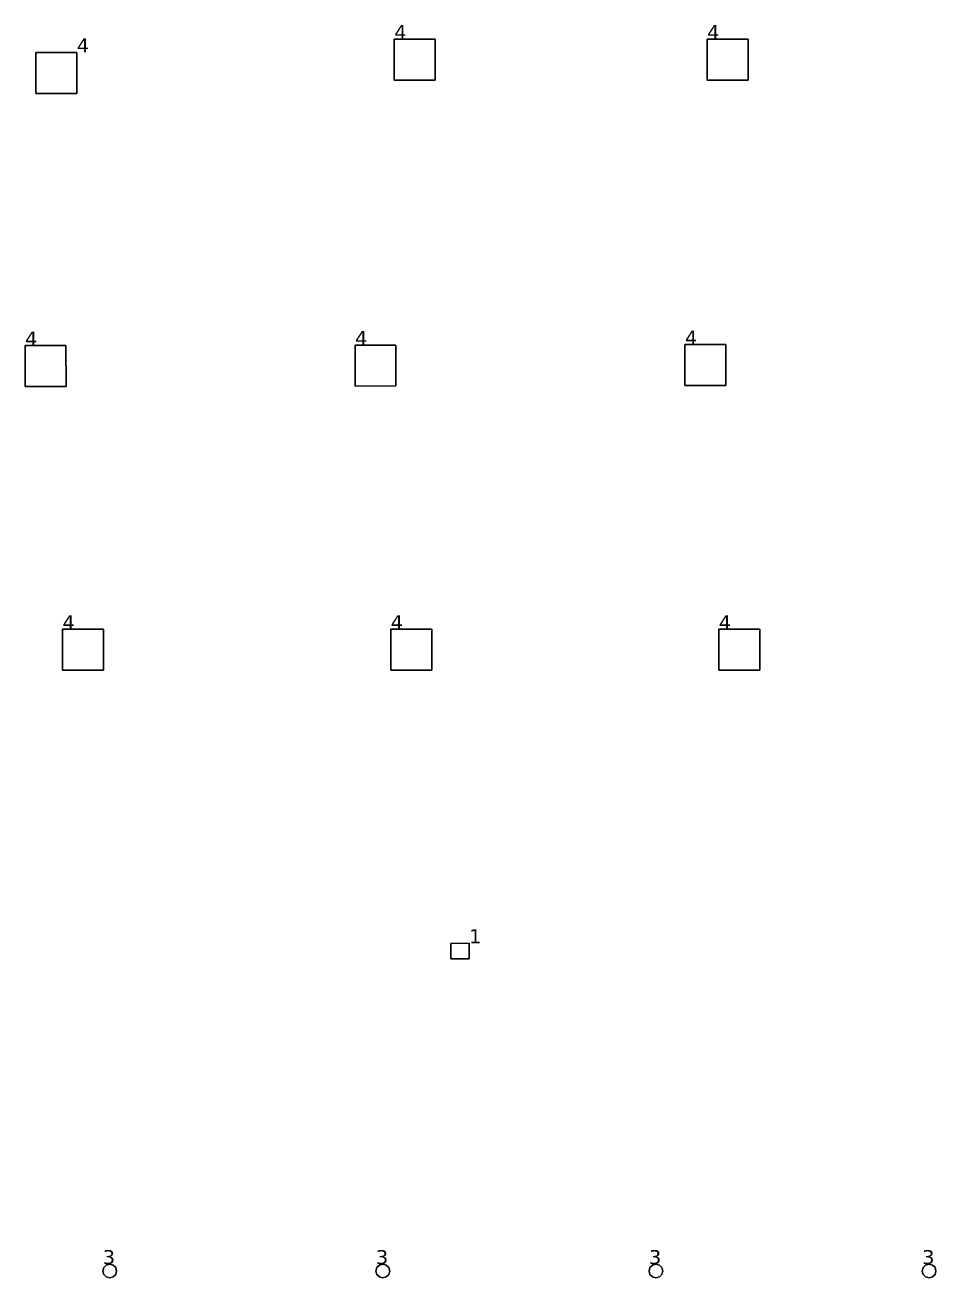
# Model space of a CAD drawing. Header units: inches. Extents: x -3 to 1235, y -1 to 963.
# Drawn here: x 11.88 to 23.56, y 127.37 to 143.43 of the extents above; entities that cross this region are included whole.
import ezdxf

# ---------------------------------------------------------------- set-up
doc = ezdxf.new("R2010")
doc.units = ezdxf.units.IN
doc.header["$MEASUREMENT"] = 0
doc.layers.add('DLX_TERR_LUM', color=7, linetype='Continuous', true_color=0x000000)
doc.layers.add('DLX_TERR_LUMKEY_IDX', color=7, linetype='Continuous', true_color=0x7f7f7f)
doc.styles.add('TableTextStyle', font='')
doc.styles.get('TableTextStyle').set_extended_font_data('VERDANA.TTF')

msp = doc.modelspace()

# ---------------------------------------------------------------- linework, layer by layer
at = {"layer": 'DLX_TERR_LUM'}
for points in [[(16.616, 142.729, 0), (16.616, 143.254, 0)], [(16.616, 143.254, 0), (16.616, 143.254, 0)], [(16.616, 143.254, 0), (16.616, 142.729, 0)], [(16.616, 143.254, 0), (17.141, 143.254, 0)], [(17.141, 143.254, 0), (16.616, 143.254, 0)], [(16.616, 143.254, 0), (16.616, 143.254, 0)], [(17.141, 143.254, 0), (16.616, 143.254, 0)], [(16.616, 143.254, 0), (16.616, 142.729, 0)], [(16.616, 142.729, 0), (16.616, 143.254, 0)], [(16.616, 143.254, 0), (17.141, 143.254, 0)], [(17.141, 143.254, 0), (17.141, 143.254, 0)], [(17.141, 143.254, 0), (17.141, 142.729, 0)], [(17.141, 142.729, 0), (17.141, 143.254, 0)], [(17.141, 143.254, 0), (17.141, 143.254, 0)], [(17.141, 142.729, 0), (17.141, 143.254, 0)], [(17.141, 143.254, 0), (17.141, 142.729, 0)], [(20.63, 142.729, 0), (20.63, 143.254, 0)], [(20.63, 143.254, 0), (20.63, 143.254, 0)], [(20.63, 143.254, 0), (20.63, 142.729, 0)], [(20.63, 143.254, 0), (21.155, 143.254, 0)], [(21.155, 143.254, 0), (20.63, 143.254, 0)], [(20.63, 143.254, 0), (20.63, 143.254, 0)], [(21.155, 143.254, 0), (20.63, 143.254, 0)], [(20.63, 143.254, 0), (20.63, 142.729, 0)], [(20.63, 142.729, 0), (20.63, 143.254, 0)], [(20.63, 143.254, 0), (21.155, 143.254, 0)], [(21.155, 143.254, 0), (21.155, 143.254, 0)], [(21.155, 143.254, 0), (21.155, 142.729, 0)], [(21.155, 142.729, 0), (21.155, 143.254, 0)], [(21.155, 143.254, 0), (21.155, 143.254, 0)], [(21.155, 142.729, 0), (21.155, 143.254, 0)], [(21.155, 143.254, 0), (21.155, 142.729, 0)], [(12.02, 142.558, 0), (12.02, 143.083, 0)], [(12.02, 143.083, 0), (12.02, 143.083, 0)], [(12.02, 143.083, 0), (12.02, 142.558, 0)], [(12.02, 143.083, 0), (12.545, 143.083, 0)], [(12.545, 143.083, 0), (12.02, 143.083, 0)], [(12.02, 143.083, 0), (12.02, 143.083, 0)], [(12.545, 143.083, 0), (12.02, 143.083, 0)], [(12.02, 143.083, 0), (12.02, 142.558, 0)], [(12.02, 142.558, 0), (12.02, 143.083, 0)], [(12.02, 143.083, 0), (12.545, 143.083, 0)], [(12.545, 143.083, 0), (12.545, 143.083, 0)], [(12.545, 143.083, 0), (12.545, 142.558, 0)], [(12.545, 142.558, 0), (12.545, 143.083, 0)], [(12.545, 143.083, 0), (12.545, 143.083, 0)], [(12.545, 142.558, 0), (12.545, 143.083, 0)], [(12.545, 143.083, 0), (12.545, 142.558, 0)], [(17.141, 142.729, 0), (16.616, 142.729, 0)], [(16.616, 142.729, 0), (16.616, 142.729, 0)], [(16.616, 142.729, 0), (17.141, 142.729, 0)], [(16.616, 142.729, 0), (16.616, 142.729, 0)], [(16.616, 142.729, 0), (17.141, 142.729, 0)], [(17.141, 142.729, 0), (16.616, 142.729, 0)], [(17.141, 142.729, 0), (17.141, 142.729, 0)], [(17.141, 142.729, 0), (17.141, 142.729, 0)], [(21.155, 142.729, 0), (20.63, 142.729, 0)], [(20.63, 142.729, 0), (20.63, 142.729, 0)], [(20.63, 142.729, 0), (21.155, 142.729, 0)], [(20.63, 142.729, 0), (20.63, 142.729, 0)], [(20.63, 142.729, 0), (21.155, 142.729, 0)], [(21.155, 142.729, 0), (20.63, 142.729, 0)], [(21.155, 142.729, 0), (21.155, 142.729, 0)], [(21.155, 142.729, 0), (21.155, 142.729, 0)], [(12.02, 142.558, 0), (12.02, 142.558, 0)], [(12.545, 142.558, 0), (12.02, 142.558, 0)], [(12.02, 142.558, 0), (12.02, 142.558, 0)], [(12.02, 142.558, 0), (12.545, 142.558, 0)], [(12.02, 142.558, 0), (12.545, 142.558, 0)], [(12.545, 142.558, 0), (12.02, 142.558, 0)], [(12.545, 142.558, 0), (12.545, 142.558, 0)], [(12.545, 142.558, 0), (12.545, 142.558, 0)], [(11.88, 139.324, 0), (12.405, 139.325, 0)], [(12.405, 139.325, 0), (11.88, 139.324, 0)], [(12.405, 139.325, 0), (11.88, 139.324, 0)], [(11.88, 139.324, 0), (12.405, 139.325, 0)], [(11.881, 138.799, 0), (11.88, 139.324, 0)], [(11.88, 139.324, 0), (11.88, 139.324, 0)], [(11.88, 139.324, 0), (11.881, 138.799, 0)], [(11.88, 139.324, 0), (11.88, 139.324, 0)], [(11.88, 139.324, 0), (11.881, 138.799, 0)], [(11.881, 138.799, 0), (11.88, 139.324, 0)], [(12.405, 139.325, 0), (12.405, 139.325, 0)], [(12.405, 139.325, 0), (12.406, 138.8, 0)], [(12.406, 138.8, 0), (12.405, 139.325, 0)], [(12.405, 139.325, 0), (12.405, 139.325, 0)], [(12.406, 138.8, 0), (12.405, 139.325, 0)], [(12.405, 139.325, 0), (12.406, 138.8, 0)], [(16.113, 139.33, 0), (16.638, 139.331, 0)], [(16.638, 139.331, 0), (16.113, 139.33, 0)], [(16.638, 139.331, 0), (16.113, 139.33, 0)], [(16.113, 139.33, 0), (16.638, 139.331, 0)], [(16.113, 138.805, 0), (16.113, 139.33, 0)], [(16.113, 139.33, 0), (16.113, 139.33, 0)], [(16.113, 139.33, 0), (16.113, 138.805, 0)], [(16.113, 139.33, 0), (16.113, 139.33, 0)], [(16.113, 139.33, 0), (16.113, 138.805, 0)], [(16.113, 138.805, 0), (16.113, 139.33, 0)], [(16.638, 139.331, 0), (16.638, 139.331, 0)], [(16.638, 139.331, 0), (16.638, 138.806, 0)], [(16.638, 138.806, 0), (16.638, 139.331, 0)], [(16.638, 139.331, 0), (16.638, 139.331, 0)], [(16.638, 138.806, 0), (16.638, 139.331, 0)], [(16.638, 139.331, 0), (16.638, 138.806, 0)], [(20.345, 138.811, 0), (20.345, 139.336, 0)], [(20.345, 139.336, 0), (20.345, 139.336, 0)], [(20.345, 139.336, 0), (20.345, 138.811, 0)], [(20.345, 139.336, 0), (20.87, 139.336, 0)], [(20.87, 139.336, 0), (20.345, 139.336, 0)], [(20.345, 139.336, 0), (20.345, 139.336, 0)], [(20.87, 139.336, 0), (20.345, 139.336, 0)], [(20.345, 139.336, 0), (20.345, 138.811, 0)], [(20.345, 138.811, 0), (20.345, 139.336, 0)], [(20.345, 139.336, 0), (20.87, 139.336, 0)], [(20.87, 139.336, 0), (20.87, 139.336, 0)], [(20.87, 139.336, 0), (20.87, 138.811, 0)], [(20.87, 138.811, 0), (20.87, 139.336, 0)], [(20.87, 139.336, 0), (20.87, 139.336, 0)], [(20.87, 138.811, 0), (20.87, 139.336, 0)], [(20.87, 139.336, 0), (20.87, 138.811, 0)], [(16.638, 138.806, 0), (16.113, 138.805, 0)], [(16.113, 138.805, 0), (16.638, 138.806, 0)], [(16.113, 138.805, 0), (16.638, 138.806, 0)], [(16.638, 138.806, 0), (16.113, 138.805, 0)], [(16.113, 138.805, 0), (16.113, 138.805, 0)], [(16.113, 138.805, 0), (16.113, 138.805, 0)], [(16.638, 138.806, 0), (16.638, 138.806, 0)], [(16.638, 138.806, 0), (16.638, 138.806, 0)], [(20.87, 138.811, 0), (20.345, 138.811, 0)], [(20.345, 138.811, 0), (20.345, 138.811, 0)], [(20.345, 138.811, 0), (20.87, 138.811, 0)], [(20.345, 138.811, 0), (20.345, 138.811, 0)], [(20.345, 138.811, 0), (20.87, 138.811, 0)], [(20.87, 138.811, 0), (20.345, 138.811, 0)], [(20.87, 138.811, 0), (20.87, 138.811, 0)], [(20.87, 138.811, 0), (20.87, 138.811, 0)], [(12.406, 138.8, 0), (11.881, 138.799, 0)], [(11.881, 138.799, 0), (12.406, 138.8, 0)], [(11.881, 138.799, 0), (12.406, 138.8, 0)], [(12.406, 138.8, 0), (11.881, 138.799, 0)], [(11.881, 138.799, 0), (11.881, 138.799, 0)], [(11.881, 138.799, 0), (11.881, 138.799, 0)], [(12.406, 138.8, 0), (12.406, 138.8, 0)], [(12.406, 138.8, 0), (12.406, 138.8, 0)], [(12.361, 135.162, 0), (12.361, 135.687, 0)], [(12.361, 135.687, 0), (12.361, 135.687, 0)], [(12.361, 135.687, 0), (12.361, 135.162, 0)], [(12.361, 135.687, 0), (12.886, 135.687, 0)], [(12.886, 135.687, 0), (12.361, 135.687, 0)], [(12.361, 135.687, 0), (12.361, 135.687, 0)], [(12.886, 135.687, 0), (12.361, 135.687, 0)], [(12.361, 135.687, 0), (12.361, 135.162, 0)], [(12.361, 135.162, 0), (12.361, 135.687, 0)], [(12.361, 135.687, 0), (12.886, 135.687, 0)], [(12.886, 135.687, 0), (12.886, 135.687, 0)], [(12.886, 135.687, 0), (12.886, 135.162, 0)], [(12.886, 135.162, 0), (12.886, 135.687, 0)], [(12.886, 135.687, 0), (12.886, 135.687, 0)], [(12.886, 135.162, 0), (12.886, 135.687, 0)], [(12.886, 135.687, 0), (12.886, 135.162, 0)], [(16.571, 135.162, 0), (16.571, 135.687, 0)], [(16.571, 135.687, 0), (16.571, 135.687, 0)], [(16.571, 135.687, 0), (16.571, 135.162, 0)], [(16.571, 135.687, 0), (17.096, 135.687, 0)], [(17.096, 135.687, 0), (16.571, 135.687, 0)], [(16.571, 135.687, 0), (16.571, 135.687, 0)], [(17.096, 135.687, 0), (16.571, 135.687, 0)], [(16.571, 135.687, 0), (16.571, 135.162, 0)], [(16.571, 135.162, 0), (16.571, 135.687, 0)], [(16.571, 135.687, 0), (17.096, 135.687, 0)], [(17.096, 135.687, 0), (17.096, 135.687, 0)], [(17.096, 135.687, 0), (17.096, 135.162, 0)], [(17.096, 135.162, 0), (17.096, 135.687, 0)], [(17.096, 135.687, 0), (17.096, 135.687, 0)], [(17.096, 135.162, 0), (17.096, 135.687, 0)], [(17.096, 135.687, 0), (17.096, 135.162, 0)], [(20.78, 135.162, 0), (20.78, 135.687, 0)], [(20.78, 135.687, 0), (20.78, 135.687, 0)], [(20.78, 135.687, 0), (20.78, 135.162, 0)], [(20.78, 135.687, 0), (21.305, 135.687, 0)], [(21.305, 135.687, 0), (20.78, 135.687, 0)], [(20.78, 135.687, 0), (20.78, 135.687, 0)], [(21.305, 135.687, 0), (20.78, 135.687, 0)], [(20.78, 135.687, 0), (20.78, 135.162, 0)], [(20.78, 135.162, 0), (20.78, 135.687, 0)], [(20.78, 135.687, 0), (21.305, 135.687, 0)], [(21.305, 135.687, 0), (21.305, 135.687, 0)], [(21.305, 135.687, 0), (21.305, 135.162, 0)], [(21.305, 135.162, 0), (21.305, 135.687, 0)], [(21.305, 135.687, 0), (21.305, 135.687, 0)], [(21.305, 135.162, 0), (21.305, 135.687, 0)], [(21.305, 135.687, 0), (21.305, 135.162, 0)], [(12.886, 135.162, 0), (12.361, 135.162, 0)], [(12.361, 135.162, 0), (12.361, 135.162, 0)], [(12.361, 135.162, 0), (12.886, 135.162, 0)], [(12.361, 135.162, 0), (12.361, 135.162, 0)], [(12.361, 135.162, 0), (12.886, 135.162, 0)], [(12.886, 135.162, 0), (12.361, 135.162, 0)], [(12.886, 135.162, 0), (12.886, 135.162, 0)], [(12.886, 135.162, 0), (12.886, 135.162, 0)], [(17.096, 135.162, 0), (16.571, 135.162, 0)], [(16.571, 135.162, 0), (16.571, 135.162, 0)], [(16.571, 135.162, 0), (17.096, 135.162, 0)], [(16.571, 135.162, 0), (16.571, 135.162, 0)], [(16.571, 135.162, 0), (17.096, 135.162, 0)], [(17.096, 135.162, 0), (16.571, 135.162, 0)], [(17.096, 135.162, 0), (17.096, 135.162, 0)], [(17.096, 135.162, 0), (17.096, 135.162, 0)], [(21.305, 135.162, 0), (20.78, 135.162, 0)], [(20.78, 135.162, 0), (20.78, 135.162, 0)], [(20.78, 135.162, 0), (21.305, 135.162, 0)], [(20.78, 135.162, 0), (20.78, 135.162, 0)], [(20.78, 135.162, 0), (21.305, 135.162, 0)], [(21.305, 135.162, 0), (20.78, 135.162, 0)], [(21.305, 135.162, 0), (21.305, 135.162, 0)], [(21.305, 135.162, 0), (21.305, 135.162, 0)], [(17.341, 131.659, 0), (17.576, 131.66, 0)], [(17.576, 131.66, 0), (17.341, 131.659, 0)], [(17.576, 131.66, 0), (17.341, 131.659, 0)], [(17.341, 131.659, 0), (17.576, 131.66, 0)], [(17.341, 131.459, 0), (17.341, 131.659, 0)], [(17.341, 131.659, 0), (17.341, 131.659, 0)], [(17.341, 131.659, 0), (17.341, 131.459, 0)], [(17.341, 131.659, 0), (17.341, 131.659, 0)], [(17.341, 131.659, 0), (17.341, 131.459, 0)], [(17.341, 131.459, 0), (17.341, 131.659, 0)], [(17.576, 131.66, 0), (17.576, 131.46, 0)], [(17.576, 131.46, 0), (17.576, 131.66, 0)], [(17.576, 131.66, 0), (17.576, 131.66, 0)], [(17.576, 131.66, 0), (17.576, 131.66, 0)], [(17.576, 131.46, 0), (17.576, 131.66, 0)], [(17.576, 131.66, 0), (17.576, 131.46, 0)], [(17.576, 131.46, 0), (17.341, 131.459, 0)], [(17.341, 131.459, 0), (17.576, 131.46, 0)], [(17.341, 131.459, 0), (17.576, 131.46, 0)], [(17.576, 131.46, 0), (17.341, 131.459, 0)], [(17.341, 131.459, 0), (17.341, 131.459, 0)], [(17.341, 131.459, 0), (17.341, 131.459, 0)], [(17.576, 131.46, 0), (17.576, 131.46, 0)], [(17.576, 131.46, 0), (17.576, 131.46, 0)], [(12.878, 127.457, 0), (12.89, 127.501, 0)], [(12.89, 127.501, 0), (12.878, 127.457, 0)], [(12.89, 127.501, 0), (12.878, 127.457, 0)], [(12.878, 127.457, 0), (12.89, 127.501, 0)], [(12.89, 127.413, 0), (12.878, 127.457, 0)], [(12.878, 127.457, 0), (12.878, 127.457, 0)], [(12.878, 127.457, 0), (12.89, 127.413, 0)], [(12.878, 127.457, 0), (12.878, 127.457, 0)], [(12.878, 127.457, 0), (12.89, 127.413, 0)], [(12.89, 127.413, 0), (12.878, 127.457, 0)], [(12.89, 127.501, 0), (12.922, 127.534, 0)], [(12.922, 127.534, 0), (12.89, 127.501, 0)], [(12.922, 127.534, 0), (12.89, 127.501, 0)], [(12.89, 127.501, 0), (12.922, 127.534, 0)], [(12.89, 127.501, 0), (12.89, 127.501, 0)], [(12.89, 127.501, 0), (12.89, 127.501, 0)], [(12.89, 127.413, 0), (12.89, 127.413, 0)], [(12.922, 127.381, 0), (12.89, 127.413, 0)], [(12.89, 127.413, 0), (12.89, 127.413, 0)], [(12.89, 127.413, 0), (12.922, 127.381, 0)], [(12.89, 127.413, 0), (12.922, 127.381, 0)], [(12.922, 127.381, 0), (12.89, 127.413, 0)], [(12.922, 127.534, 0), (12.966, 127.546, 0)], [(12.966, 127.546, 0), (12.922, 127.534, 0)], [(12.966, 127.546, 0), (12.922, 127.534, 0)], [(12.922, 127.534, 0), (12.966, 127.546, 0)], [(12.922, 127.534, 0), (12.922, 127.534, 0)], [(12.922, 127.534, 0), (12.922, 127.534, 0)], [(12.966, 127.546, 0), (12.966, 127.546, 0)], [(12.966, 127.546, 0), (13.011, 127.534, 0)], [(13.011, 127.534, 0), (12.966, 127.546, 0)], [(12.966, 127.546, 0), (12.966, 127.546, 0)], [(13.011, 127.534, 0), (12.966, 127.546, 0)], [(12.966, 127.546, 0), (13.011, 127.534, 0)], [(13.011, 127.534, 0), (13.011, 127.534, 0)], [(13.011, 127.534, 0), (13.043, 127.501, 0)], [(13.043, 127.501, 0), (13.011, 127.534, 0)], [(13.011, 127.534, 0), (13.011, 127.534, 0)], [(13.043, 127.501, 0), (13.011, 127.534, 0)], [(13.011, 127.534, 0), (13.043, 127.501, 0)], [(13.043, 127.413, 0), (13.011, 127.381, 0)], [(13.011, 127.381, 0), (13.043, 127.413, 0)], [(13.011, 127.381, 0), (13.043, 127.413, 0)], [(13.043, 127.413, 0), (13.011, 127.381, 0)], [(13.043, 127.501, 0), (13.043, 127.501, 0)], [(13.043, 127.501, 0), (13.055, 127.457, 0)], [(13.055, 127.457, 0), (13.043, 127.501, 0)], [(13.043, 127.501, 0), (13.043, 127.501, 0)], [(13.055, 127.457, 0), (13.043, 127.501, 0)], [(13.043, 127.501, 0), (13.055, 127.457, 0)], [(13.055, 127.457, 0), (13.043, 127.413, 0)], [(13.043, 127.413, 0), (13.055, 127.457, 0)], [(13.043, 127.413, 0), (13.055, 127.457, 0)], [(13.055, 127.457, 0), (13.043, 127.413, 0)], [(13.043, 127.413, 0), (13.043, 127.413, 0)], [(13.043, 127.413, 0), (13.043, 127.413, 0)], [(13.055, 127.457, 0), (13.055, 127.457, 0)], [(13.055, 127.457, 0), (13.055, 127.457, 0)], [(16.381, 127.457, 0), (16.393, 127.501, 0)], [(16.393, 127.501, 0), (16.381, 127.457, 0)], [(16.393, 127.501, 0), (16.381, 127.457, 0)], [(16.381, 127.457, 0), (16.393, 127.501, 0)], [(16.393, 127.413, 0), (16.381, 127.457, 0)], [(16.381, 127.457, 0), (16.381, 127.457, 0)], [(16.381, 127.457, 0), (16.393, 127.413, 0)], [(16.381, 127.457, 0), (16.381, 127.457, 0)], [(16.381, 127.457, 0), (16.393, 127.413, 0)], [(16.393, 127.413, 0), (16.381, 127.457, 0)], [(16.393, 127.501, 0), (16.425, 127.534, 0)], [(16.425, 127.534, 0), (16.393, 127.501, 0)], [(16.425, 127.534, 0), (16.393, 127.501, 0)], [(16.393, 127.501, 0), (16.425, 127.534, 0)], [(16.393, 127.501, 0), (16.393, 127.501, 0)], [(16.393, 127.501, 0), (16.393, 127.501, 0)], [(16.393, 127.413, 0), (16.393, 127.413, 0)], [(16.425, 127.381, 0), (16.393, 127.413, 0)], [(16.393, 127.413, 0), (16.393, 127.413, 0)], [(16.393, 127.413, 0), (16.425, 127.381, 0)], [(16.393, 127.413, 0), (16.425, 127.381, 0)], [(16.425, 127.381, 0), (16.393, 127.413, 0)], [(16.425, 127.534, 0), (16.47, 127.546, 0)], [(16.47, 127.546, 0), (16.425, 127.534, 0)], [(16.47, 127.546, 0), (16.425, 127.534, 0)], [(16.425, 127.534, 0), (16.47, 127.546, 0)], [(16.425, 127.534, 0), (16.425, 127.534, 0)], [(16.425, 127.534, 0), (16.425, 127.534, 0)], [(16.47, 127.546, 0), (16.47, 127.546, 0)], [(16.47, 127.546, 0), (16.514, 127.534, 0)], [(16.514, 127.534, 0), (16.47, 127.546, 0)], [(16.47, 127.546, 0), (16.47, 127.546, 0)], [(16.514, 127.534, 0), (16.47, 127.546, 0)], [(16.47, 127.546, 0), (16.514, 127.534, 0)], [(16.514, 127.534, 0), (16.514, 127.534, 0)], [(16.514, 127.534, 0), (16.546, 127.501, 0)], [(16.546, 127.501, 0), (16.514, 127.534, 0)], [(16.514, 127.534, 0), (16.514, 127.534, 0)], [(16.546, 127.501, 0), (16.514, 127.534, 0)], [(16.514, 127.534, 0), (16.546, 127.501, 0)], [(16.546, 127.413, 0), (16.514, 127.381, 0)], [(16.514, 127.381, 0), (16.546, 127.413, 0)], [(16.514, 127.381, 0), (16.546, 127.413, 0)], [(16.546, 127.413, 0), (16.514, 127.381, 0)], [(16.546, 127.501, 0), (16.546, 127.501, 0)], [(16.546, 127.501, 0), (16.558, 127.457, 0)], [(16.558, 127.457, 0), (16.546, 127.501, 0)], [(16.546, 127.501, 0), (16.546, 127.501, 0)], [(16.558, 127.457, 0), (16.546, 127.501, 0)], [(16.546, 127.501, 0), (16.558, 127.457, 0)], [(16.558, 127.457, 0), (16.546, 127.413, 0)], [(16.546, 127.413, 0), (16.558, 127.457, 0)], [(16.546, 127.413, 0), (16.558, 127.457, 0)], [(16.558, 127.457, 0), (16.546, 127.413, 0)], [(16.546, 127.413, 0), (16.546, 127.413, 0)], [(16.546, 127.413, 0), (16.546, 127.413, 0)], [(16.558, 127.457, 0), (16.558, 127.457, 0)], [(16.558, 127.457, 0), (16.558, 127.457, 0)], [(19.884, 127.457, 0), (19.896, 127.501, 0)], [(19.896, 127.501, 0), (19.884, 127.457, 0)], [(19.896, 127.501, 0), (19.884, 127.457, 0)], [(19.884, 127.457, 0), (19.896, 127.501, 0)], [(19.896, 127.413, 0), (19.884, 127.457, 0)], [(19.884, 127.457, 0), (19.884, 127.457, 0)], [(19.884, 127.457, 0), (19.896, 127.413, 0)], [(19.884, 127.457, 0), (19.884, 127.457, 0)], [(19.884, 127.457, 0), (19.896, 127.413, 0)], [(19.896, 127.413, 0), (19.884, 127.457, 0)], [(19.896, 127.501, 0), (19.929, 127.534, 0)], [(19.929, 127.534, 0), (19.896, 127.501, 0)], [(19.929, 127.534, 0), (19.896, 127.501, 0)], [(19.896, 127.501, 0), (19.929, 127.534, 0)], [(19.896, 127.501, 0), (19.896, 127.501, 0)], [(19.896, 127.501, 0), (19.896, 127.501, 0)], [(19.896, 127.413, 0), (19.896, 127.413, 0)], [(19.929, 127.381, 0), (19.896, 127.413, 0)], [(19.896, 127.413, 0), (19.896, 127.413, 0)], [(19.896, 127.413, 0), (19.929, 127.381, 0)], [(19.896, 127.413, 0), (19.929, 127.381, 0)], [(19.929, 127.381, 0), (19.896, 127.413, 0)], [(19.929, 127.534, 0), (19.973, 127.546, 0)], [(19.973, 127.546, 0), (19.929, 127.534, 0)], [(19.973, 127.546, 0), (19.929, 127.534, 0)], [(19.929, 127.534, 0), (19.973, 127.546, 0)], [(19.929, 127.534, 0), (19.929, 127.534, 0)], [(19.929, 127.534, 0), (19.929, 127.534, 0)], [(19.973, 127.546, 0), (19.973, 127.546, 0)], [(19.973, 127.546, 0), (20.017, 127.534, 0)], [(20.017, 127.534, 0), (19.973, 127.546, 0)], [(19.973, 127.546, 0), (19.973, 127.546, 0)], [(20.017, 127.534, 0), (19.973, 127.546, 0)], [(19.973, 127.546, 0), (20.017, 127.534, 0)], [(20.017, 127.534, 0), (20.017, 127.534, 0)], [(20.017, 127.534, 0), (20.049, 127.501, 0)], [(20.049, 127.501, 0), (20.017, 127.534, 0)], [(20.017, 127.534, 0), (20.017, 127.534, 0)], [(20.049, 127.501, 0), (20.017, 127.534, 0)], [(20.017, 127.534, 0), (20.049, 127.501, 0)], [(20.049, 127.413, 0), (20.017, 127.381, 0)], [(20.017, 127.381, 0), (20.049, 127.413, 0)], [(20.017, 127.381, 0), (20.049, 127.413, 0)], [(20.049, 127.413, 0), (20.017, 127.381, 0)], [(20.049, 127.501, 0), (20.049, 127.501, 0)], [(20.049, 127.501, 0), (20.061, 127.457, 0)], [(20.061, 127.457, 0), (20.049, 127.501, 0)], [(20.049, 127.501, 0), (20.049, 127.501, 0)], [(20.061, 127.457, 0), (20.049, 127.501, 0)], [(20.049, 127.501, 0), (20.061, 127.457, 0)], [(20.061, 127.457, 0), (20.049, 127.413, 0)], [(20.049, 127.413, 0), (20.061, 127.457, 0)], [(20.049, 127.413, 0), (20.061, 127.457, 0)], [(20.061, 127.457, 0), (20.049, 127.413, 0)], [(20.049, 127.413, 0), (20.049, 127.413, 0)], [(20.049, 127.413, 0), (20.049, 127.413, 0)], [(20.061, 127.457, 0), (20.061, 127.457, 0)], [(20.061, 127.457, 0), (20.061, 127.457, 0)], [(23.388, 127.457, 0), (23.399, 127.501, 0)], [(23.399, 127.501, 0), (23.388, 127.457, 0)], [(23.399, 127.501, 0), (23.388, 127.457, 0)], [(23.388, 127.457, 0), (23.399, 127.501, 0)], [(23.399, 127.413, 0), (23.388, 127.457, 0)], [(23.388, 127.457, 0), (23.388, 127.457, 0)], [(23.388, 127.457, 0), (23.399, 127.413, 0)], [(23.388, 127.457, 0), (23.388, 127.457, 0)], [(23.388, 127.457, 0), (23.399, 127.413, 0)], [(23.399, 127.413, 0), (23.388, 127.457, 0)], [(23.399, 127.501, 0), (23.432, 127.534, 0)], [(23.432, 127.534, 0), (23.399, 127.501, 0)], [(23.432, 127.534, 0), (23.399, 127.501, 0)], [(23.399, 127.501, 0), (23.432, 127.534, 0)], [(23.399, 127.501, 0), (23.399, 127.501, 0)], [(23.399, 127.501, 0), (23.399, 127.501, 0)], [(23.399, 127.413, 0), (23.399, 127.413, 0)], [(23.432, 127.381, 0), (23.399, 127.413, 0)], [(23.399, 127.413, 0), (23.399, 127.413, 0)], [(23.399, 127.413, 0), (23.432, 127.381, 0)], [(23.399, 127.413, 0), (23.432, 127.381, 0)], [(23.432, 127.381, 0), (23.399, 127.413, 0)], [(23.432, 127.534, 0), (23.476, 127.546, 0)], [(23.476, 127.546, 0), (23.432, 127.534, 0)], [(23.476, 127.546, 0), (23.432, 127.534, 0)], [(23.432, 127.534, 0), (23.476, 127.546, 0)], [(23.432, 127.534, 0), (23.432, 127.534, 0)], [(23.432, 127.534, 0), (23.432, 127.534, 0)], [(23.476, 127.546, 0), (23.476, 127.546, 0)], [(23.476, 127.546, 0), (23.52, 127.534, 0)], [(23.52, 127.534, 0), (23.476, 127.546, 0)], [(23.476, 127.546, 0), (23.476, 127.546, 0)], [(23.52, 127.534, 0), (23.476, 127.546, 0)], [(23.476, 127.546, 0), (23.52, 127.534, 0)], [(23.52, 127.534, 0), (23.52, 127.534, 0)], [(23.52, 127.534, 0), (23.553, 127.501, 0)], [(23.553, 127.501, 0), (23.52, 127.534, 0)], [(23.52, 127.534, 0), (23.52, 127.534, 0)], [(23.553, 127.501, 0), (23.52, 127.534, 0)], [(23.52, 127.534, 0), (23.553, 127.501, 0)], [(23.553, 127.413, 0), (23.52, 127.381, 0)], [(23.52, 127.381, 0), (23.553, 127.413, 0)], [(23.52, 127.381, 0), (23.553, 127.413, 0)], [(23.553, 127.413, 0), (23.52, 127.381, 0)], [(23.553, 127.501, 0), (23.553, 127.501, 0)], [(23.553, 127.501, 0), (23.564, 127.457, 0)], [(23.564, 127.457, 0), (23.553, 127.501, 0)], [(23.553, 127.501, 0), (23.553, 127.501, 0)], [(23.564, 127.457, 0), (23.553, 127.501, 0)], [(23.553, 127.501, 0), (23.564, 127.457, 0)], [(23.564, 127.457, 0), (23.553, 127.413, 0)], [(23.553, 127.413, 0), (23.564, 127.457, 0)], [(23.553, 127.413, 0), (23.564, 127.457, 0)], [(23.564, 127.457, 0), (23.553, 127.413, 0)], [(23.553, 127.413, 0), (23.553, 127.413, 0)], [(23.553, 127.413, 0), (23.553, 127.413, 0)], [(23.564, 127.457, 0), (23.564, 127.457, 0)], [(23.564, 127.457, 0), (23.564, 127.457, 0)], [(12.966, 127.369, 0), (12.922, 127.381, 0)], [(12.922, 127.381, 0), (12.922, 127.381, 0)], [(12.922, 127.381, 0), (12.966, 127.369, 0)], [(12.922, 127.381, 0), (12.922, 127.381, 0)], [(12.922, 127.381, 0), (12.966, 127.369, 0)], [(12.966, 127.369, 0), (12.922, 127.381, 0)], [(13.011, 127.381, 0), (12.966, 127.369, 0)], [(12.966, 127.369, 0), (13.011, 127.381, 0)], [(12.966, 127.369, 0), (13.011, 127.381, 0)], [(13.011, 127.381, 0), (12.966, 127.369, 0)], [(12.966, 127.369, 0), (12.966, 127.369, 0)], [(12.966, 127.369, 0), (12.966, 127.369, 0)], [(13.011, 127.381, 0), (13.011, 127.381, 0)], [(13.011, 127.381, 0), (13.011, 127.381, 0)], [(16.47, 127.369, 0), (16.425, 127.381, 0)], [(16.425, 127.381, 0), (16.425, 127.381, 0)], [(16.425, 127.381, 0), (16.47, 127.369, 0)], [(16.425, 127.381, 0), (16.425, 127.381, 0)], [(16.425, 127.381, 0), (16.47, 127.369, 0)], [(16.47, 127.369, 0), (16.425, 127.381, 0)], [(16.514, 127.381, 0), (16.47, 127.369, 0)], [(16.47, 127.369, 0), (16.514, 127.381, 0)], [(16.47, 127.369, 0), (16.514, 127.381, 0)], [(16.514, 127.381, 0), (16.47, 127.369, 0)], [(16.47, 127.369, 0), (16.47, 127.369, 0)], [(16.47, 127.369, 0), (16.47, 127.369, 0)], [(16.514, 127.381, 0), (16.514, 127.381, 0)], [(16.514, 127.381, 0), (16.514, 127.381, 0)], [(19.973, 127.369, 0), (19.929, 127.381, 0)], [(19.929, 127.381, 0), (19.929, 127.381, 0)], [(19.929, 127.381, 0), (19.973, 127.369, 0)], [(19.929, 127.381, 0), (19.929, 127.381, 0)], [(19.929, 127.381, 0), (19.973, 127.369, 0)], [(19.973, 127.369, 0), (19.929, 127.381, 0)], [(20.017, 127.381, 0), (19.973, 127.369, 0)], [(19.973, 127.369, 0), (20.017, 127.381, 0)], [(19.973, 127.369, 0), (20.017, 127.381, 0)], [(20.017, 127.381, 0), (19.973, 127.369, 0)], [(19.973, 127.369, 0), (19.973, 127.369, 0)], [(19.973, 127.369, 0), (19.973, 127.369, 0)], [(20.017, 127.381, 0), (20.017, 127.381, 0)], [(20.017, 127.381, 0), (20.017, 127.381, 0)], [(23.476, 127.369, 0), (23.432, 127.381, 0)], [(23.432, 127.381, 0), (23.432, 127.381, 0)], [(23.432, 127.381, 0), (23.476, 127.369, 0)], [(23.432, 127.381, 0), (23.432, 127.381, 0)], [(23.432, 127.381, 0), (23.476, 127.369, 0)], [(23.476, 127.369, 0), (23.432, 127.381, 0)], [(23.52, 127.381, 0), (23.476, 127.369, 0)], [(23.476, 127.369, 0), (23.52, 127.381, 0)], [(23.476, 127.369, 0), (23.52, 127.381, 0)], [(23.52, 127.381, 0), (23.476, 127.369, 0)], [(23.476, 127.369, 0), (23.476, 127.369, 0)], [(23.476, 127.369, 0), (23.476, 127.369, 0)], [(23.52, 127.381, 0), (23.52, 127.381, 0)], [(23.52, 127.381, 0), (23.52, 127.381, 0)]]:
    msp.add_polyline3d(points, dxfattribs=at)

# ---------------------------------------------------------------- texts
at = {"layer": 'DLX_TERR_LUMKEY_IDX', "style": 'TableTextStyle'}
for s, p in [('4', (16.616, 143.254)), ('4', (20.63, 143.254)), ('4', (12.545, 143.083)), ('4', (11.88, 139.324)), ('4', (16.113, 139.33)), ('4', (20.345, 139.336)), ('4', (12.361, 135.687)), ('4', (16.571, 135.687)), ('4', (20.78, 135.687)), ('1', (17.576, 131.66)), ('3', (12.878, 127.546)), ('3', (16.381, 127.546)), ('3', (19.884, 127.546)), ('3', (23.388, 127.546))]:
    msp.add_text(s, height=0.18, dxfattribs=at).set_placement(p)

doc.saveas('drawing.dxf')
